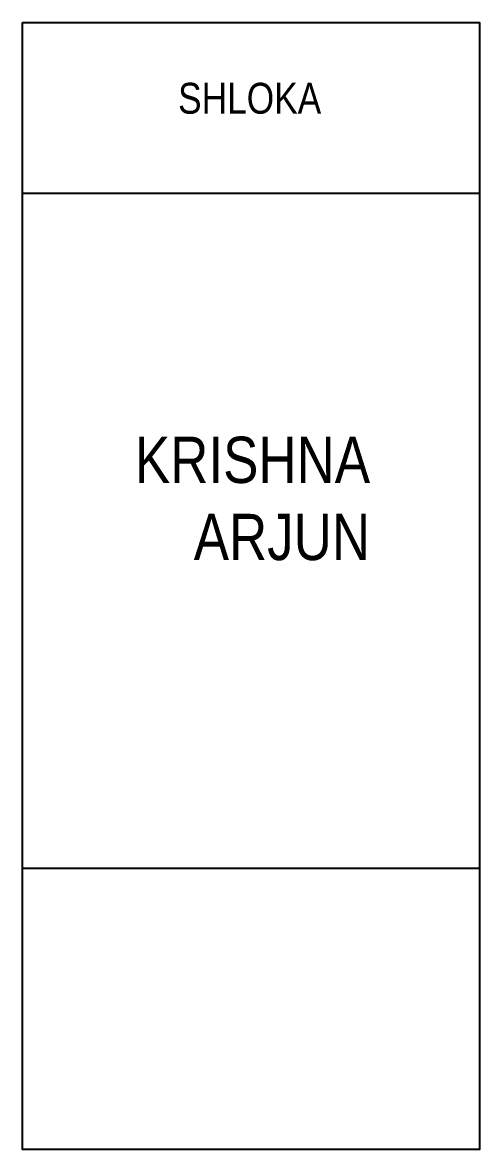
# Model space of a CAD drawing. Header units: inches. Extents: x -109431 to 29005, y -34715 to -1756.
# Drawn here: x -47384.4 to -47325.1, y -12647.2 to -12501 of the extents above; entities that cross this region are included whole.
import ezdxf

# ---------------------------------------------------------------- set-up
doc = ezdxf.new("R2010")
doc.units = ezdxf.units.IN
doc.header["$LTSCALE"] = 0.05
doc.header["$MEASUREMENT"] = 0
doc.layers.add('Flooring Layout', color=7, linetype='Continuous')
doc.layers.add('text', color=4, linetype='Continuous')
doc.styles.add('9-128OF1-4', font='ARIALN.TTF', dxfattribs={"height": 3.0792})

msp = doc.modelspace()

# ---------------------------------------------------------------- linework, layer by layer
at = {"layer": 'Flooring Layout', "ltscale": 50}
for p, q in [((-47384.41737, -12523.18942), (-47325.0771, -12523.18942)), ((-47384.41737, -12610.73261), (-47325.0771, -12610.73261))]:
    msp.add_line(p, q, dxfattribs=at)
msp.add_lwpolyline([(-47384.41737, -12501.04626), (-47325.0771, -12501.04626), (-47325.0771, -12647.22027), (-47384.41737, -12647.22027)], close=True, dxfattribs=at)

# ---------------------------------------------------------------- texts
at = {"layer": 'text', "ltscale": 50, "attachment_point": 9, "style": '9-128OF1-4'}
for s, insert, char_height in [('{\\C32;\\c2648525;SHLOKA}', (-47345.62813, -12512.92385), 4), ('{\\C32;\\c2648525;KRISHNA ARJUN}', (-47339.28287, -12570.85606), 6)]:
    msp.add_mtext_dynamic_manual_height_columns(s, width=27.7345544, gutter_width=0.60614, heights=[0], dxfattribs=dict(at, insert=insert, char_height=char_height))

doc.saveas('drawing.dxf')
